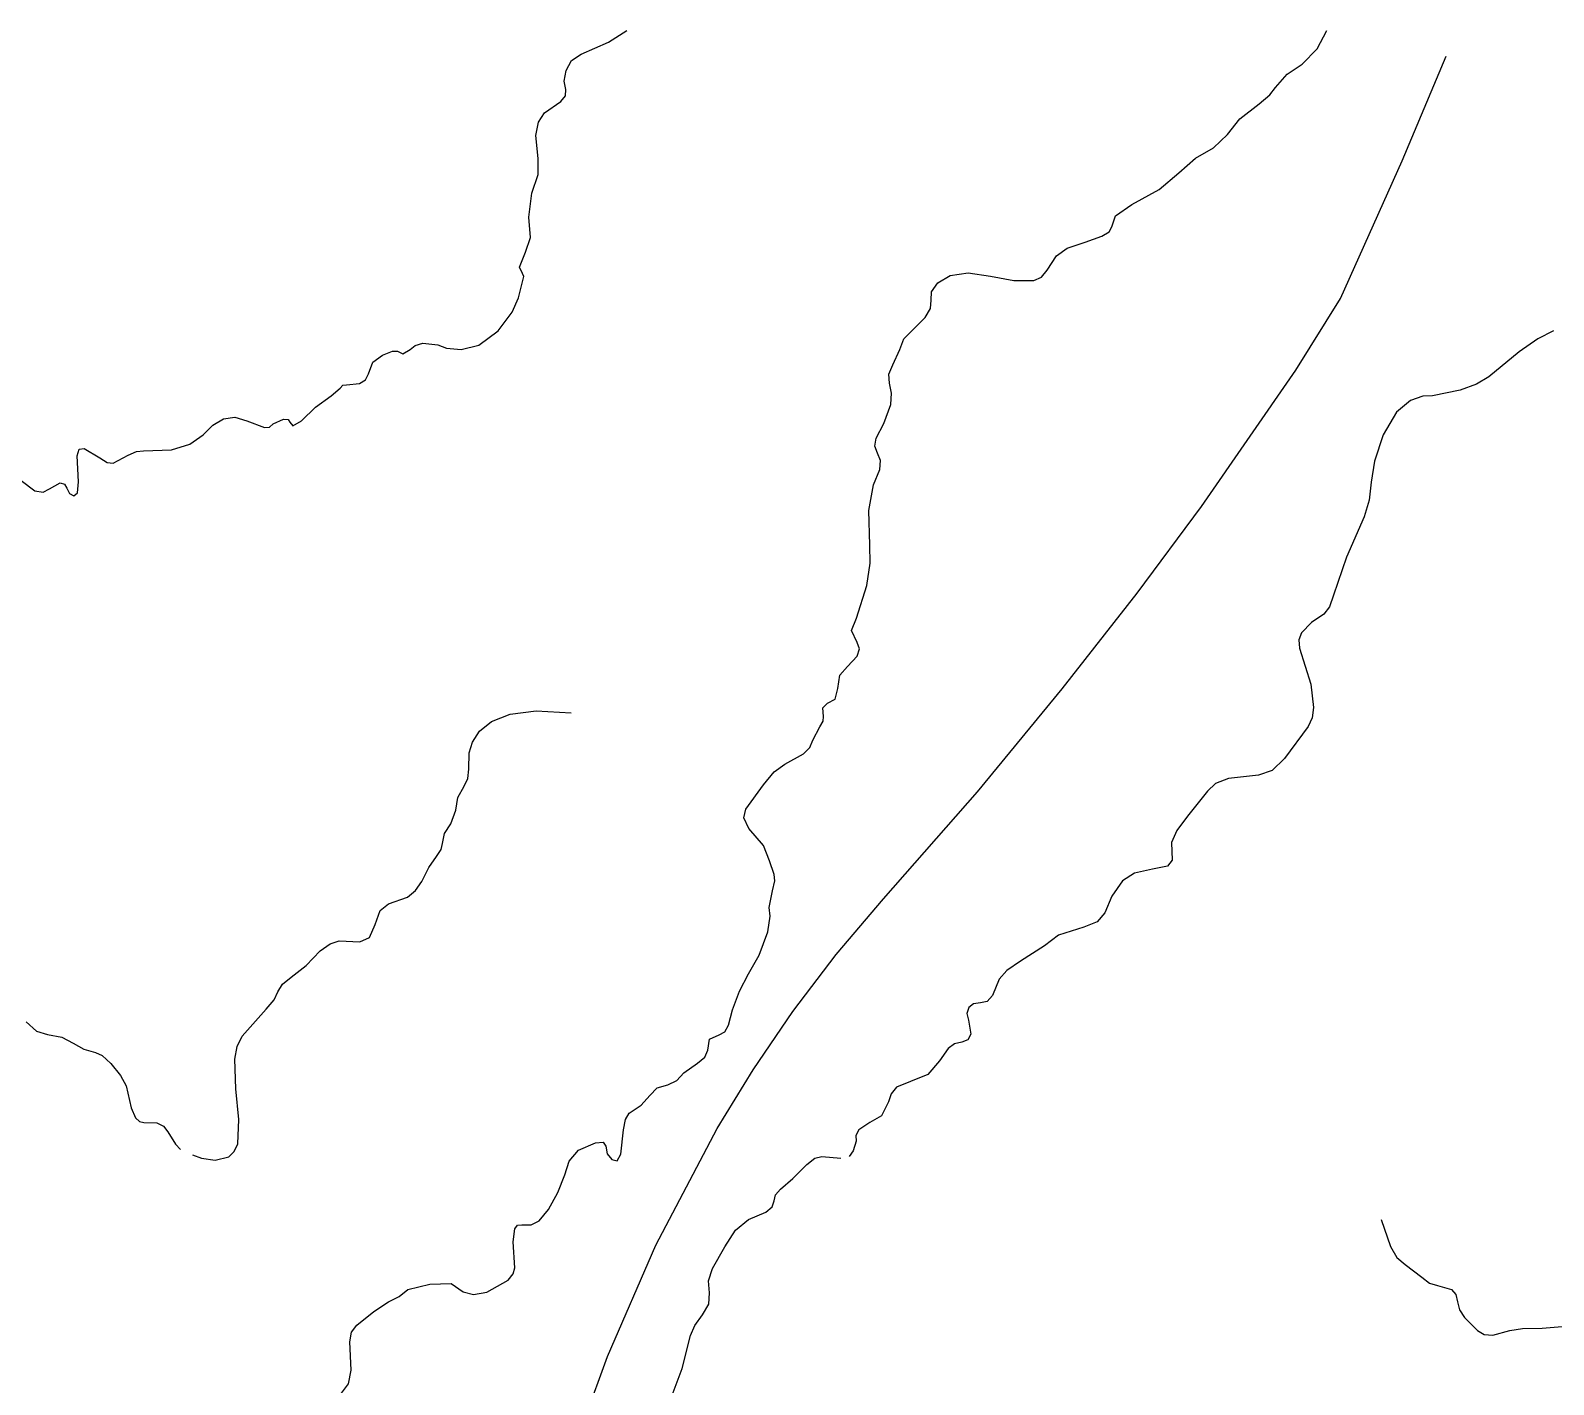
# Model space of a CAD drawing. Extents: x 59 to 518, y 17 to 555.
# Drawn here: x 328.1 to 405.3, y 486.4 to 554.9 of the extents above; entities that cross this region are included whole.
import ezdxf

# ---------------------------------------------------------------- set-up
doc = ezdxf.new("R2010")
doc.units = 0

msp = doc.modelspace()

# ---------------------------------------------------------------- linework, layer by layer
at = {"layer": '1'}
for p, q in [((357.405519, 554.349775), (358.342536, 554.93997)), ((393.322136, 554.005208), (393.801209, 554.930361)), ((356.030086, 553.73524), (357.405519, 554.349775)), ((392.560489, 553.231391), (393.322136, 554.005208)), ((355.260723, 552.91283), (355.537008, 553.418723)), ((355.537008, 553.418723), (356.030086, 553.73524)), ((397.624695, 548.341799), (399.849529, 553.63375)), ((355.173681, 552.370292), (355.260723, 552.91283)), ((391.208999, 552.050651), (391.787642, 552.727275)), ((391.787642, 552.727275), (392.560489, 553.231391)), ((355.248332, 551.94384), (355.173681, 552.370292)), ((355.240721, 551.637044), (355.248332, 551.94384)), ((390.920204, 551.677542), (391.208999, 552.050651)), ((354.174122, 550.77156), (354.991946, 551.345528)), ((354.991946, 551.345528), (355.240721, 551.637044)), ((389.394669, 550.466331), (390.375786, 551.226081)), ((390.375786, 551.226081), (390.920204, 551.677542)), ((353.729975, 549.615376), (353.861991, 550.300309)), ((353.861991, 550.300309), (354.174122, 550.77156)), ((388.773953, 549.667336), (389.394669, 550.466331)), ((353.847803, 548.45946), (353.729975, 549.615376)), ((388.067519, 548.997721), (388.773953, 549.667336)), ((387.147078, 548.472219), (388.067519, 548.997721)), ((353.843746, 547.641102), (353.847803, 548.45946)), ((386.312099, 547.730551), (387.147078, 548.472219)), ((394.492609, 541.36525), (397.624695, 548.341799)), ((353.52219, 546.70051), (353.843746, 547.641102)), ((385.310692, 546.891687), (386.312099, 547.730551)), ((353.379756, 545.491628), (353.52219, 546.70051)), ((383.920619, 546.117651), (385.310692, 546.891687)), ((382.914849, 544.994411), (383.093751, 545.556032)), ((383.093751, 545.556032), (383.920619, 546.117651)), ((353.456926, 544.45367), (353.379756, 545.491628)), ((382.775515, 544.743294), (382.914849, 544.994411)), ((353.216773, 543.704419), (353.456926, 544.45367)), ((380.648923, 543.921701), (381.560189, 544.21689)), ((381.560189, 544.21689), (382.409763, 544.519264)), ((382.409763, 544.519264), (382.775515, 544.743294)), ((352.903066, 542.95543), (353.216773, 543.704419)), ((379.631559, 542.80578), (380.11413, 543.520373)), ((380.11413, 543.520373), (380.648923, 543.921701)), ((353.057759, 542.625451), (352.903066, 542.95543)), ((353.132261, 542.483496), (353.057759, 542.625451)), ((353.066402, 542.271395), (353.132261, 542.483496)), ((374.097676, 542.16492), (374.714811, 542.526742)), ((374.714811, 542.526742), (375.626129, 542.661847)), ((375.626129, 542.661847), (376.767171, 542.502023)), ((376.767171, 542.502023), (377.942509, 542.269338)), ((378.961014, 542.268892), (379.351727, 542.451101)), ((379.351727, 542.451101), (379.631559, 542.80578)), ((352.850421, 541.392191), (353.066402, 542.271395)), ((373.756409, 541.279317), (373.777338, 541.705929)), ((373.777338, 541.705929), (374.097676, 542.16492)), ((377.942509, 542.269338), (378.961014, 542.268892)), ((352.539459, 540.668623), (352.850421, 541.392191)), ((373.721169, 540.85854), (373.756409, 541.279317)), ((392.23554, 537.730978), (394.492609, 541.36525)), ((351.828512, 539.731405), (352.539459, 540.668623)), ((372.806028, 539.752847), (373.453593, 540.397283)), ((373.453593, 540.397283), (373.721169, 540.85854)), ((350.850948, 539.001073), (351.828512, 539.731405)), ((372.379123, 539.317344), (372.806028, 539.752847)), ((405.292, 539.72352), (404.499586, 539.322694)), ((345.96642, 538.49351), (346.475345, 538.701164)), ((346.475345, 538.701164), (346.715718, 538.688948)), ((346.715718, 538.688948), (346.992339, 538.566887)), ((346.992339, 538.566887), (347.366592, 538.786668)), ((347.366592, 538.786668), (347.61762, 538.987282)), ((347.61762, 538.987282), (348.005866, 539.096185)), ((348.005866, 539.096185), (348.767112, 539.014915)), ((348.767112, 539.014915), (349.213457, 538.847318)), ((349.213457, 538.847318), (349.943666, 538.774541)), ((349.943666, 538.774541), (350.850948, 539.001073)), ((371.813622, 538.010479), (372.169971, 538.773891)), ((372.169971, 538.773891), (372.379123, 539.317344)), ((403.553251, 538.654474), (402.0087, 537.39096)), ((404.499586, 539.322694), (403.553251, 538.654474)), ((345.249577, 537.549126), (345.473591, 538.143556)), ((345.473591, 538.143556), (345.96642, 538.49351)), ((371.623327, 537.526314), (371.813622, 538.010479)), ((344.142207, 536.995619), (344.793788, 537.064676)), ((344.793788, 537.064676), (345.095006, 537.247337)), ((345.095006, 537.247337), (345.249577, 537.549126)), ((371.651742, 537.074561), (371.623327, 537.526314)), ((371.756649, 536.576879), (371.651742, 537.074561)), ((387.451159, 530.824325), (392.23554, 537.730978)), ((402.0087, 537.39096), (401.381044, 537.023686)), ((342.563094, 535.867743), (343.361159, 536.441759)), ((343.361159, 536.441759), (343.812669, 536.828491)), ((343.812669, 536.828491), (343.951459, 536.968511)), ((343.951459, 536.968511), (344.142207, 536.995619)), ((371.713125, 535.987387), (371.756649, 536.576879)), ((398.668953, 536.409524), (398.034495, 536.192135)), ((399.15756, 536.440579), (398.668953, 536.409524)), ((400.55085, 536.721301), (399.15756, 536.440579)), ((401.381044, 537.023686), (400.55085, 536.721301)), ((341.862919, 535.171759), (342.563094, 535.867743)), ((371.364934, 535.029861), (371.713125, 535.987387)), ((397.335215, 535.602081), (396.65214, 534.453029)), ((398.034495, 536.192135), (397.335215, 535.602081)), ((336.880299, 534.455269), (337.368079, 534.956405)), ((337.368079, 534.956405), (337.901763, 535.265289)), ((337.901763, 535.265289), (338.478311, 535.348285)), ((338.478311, 535.348285), (339.094679, 535.171759)), ((339.094679, 535.171759), (339.99435, 534.821584)), ((339.99435, 534.821584), (340.244226, 534.851035)), ((340.244226, 534.851035), (340.429939, 535.008776)), ((340.429939, 535.008776), (340.950902, 535.253031)), ((340.950902, 535.253031), (341.190151, 535.228595)), ((341.190151, 535.228595), (341.276604, 535.106496)), ((341.276604, 535.106496), (341.423315, 534.907089)), ((341.423315, 534.907089), (341.862919, 535.171759)), ((370.967487, 534.291805), (371.364934, 535.029861)), ((335.268066, 533.706192), (336.196337, 533.979941)), ((336.196337, 533.979941), (336.880299, 534.455269)), ((370.910067, 533.883637), (370.967487, 534.291805)), ((396.65214, 534.453029), (396.21204, 533.124835)), ((330.501041, 533.388648), (330.603391, 533.72652)), ((330.561719, 532.077905), (330.501041, 533.388648)), ((330.603391, 533.72652), (330.855229, 533.771235)), ((330.855229, 533.771235), (331.636717, 533.286961)), ((331.636717, 533.286961), (332.018266, 533.061525)), ((332.320309, 533.022289), (333.073795, 533.429306)), ((333.073795, 533.429306), (333.506911, 533.617601)), ((333.506911, 533.617601), (333.851359, 533.64106)), ((333.851359, 533.64106), (335.268066, 533.706192)), ((371.047082, 533.532321), (370.910067, 533.883637)), ((371.194014, 533.15881), (371.047082, 533.532321)), ((332.018266, 533.061525), (332.320309, 533.022289)), ((370.846352, 531.919421), (371.163145, 532.704305)), ((371.163145, 532.704305), (371.194014, 533.15881)), ((396.21204, 533.124835), (396.047304, 532.055734)), ((327.663654, 532.142816), (328.355492, 531.625822)), ((328.771676, 531.561197), (329.096284, 531.719484)), ((329.096284, 531.719484), (329.63374, 532.028869)), ((329.63374, 532.028869), (329.856496, 531.966736)), ((329.856496, 531.966736), (329.975404, 531.751939)), ((329.975404, 531.751939), (330.10844, 531.486811)), ((330.52056, 531.518528), (330.561719, 532.077905)), ((370.594557, 530.619879), (370.846352, 531.919421)), ((396.047304, 532.055734), (395.947391, 531.148558)), ((328.355492, 531.625822), (328.771676, 531.561197)), ((330.10844, 531.486811), (330.329813, 531.365252)), ((330.329813, 531.365252), (330.52056, 531.518528)), ((395.947391, 531.148558), (395.701759, 530.306139)), ((370.645975, 528.866841), (370.594557, 530.619879)), ((384.192261, 526.437486), (387.451159, 530.824325)), ((395.701759, 530.306139), (394.794418, 528.254125)), ((370.663834, 527.950603), (370.645975, 528.866841)), ((370.508656, 526.829113), (370.663834, 527.950603)), ((394.794418, 528.254125), (394.146369, 526.331749)), ((369.982401, 525.180321), (370.508656, 526.829113)), ((380.398778, 521.584909), (384.192261, 526.437486)), ((394.146369, 526.331749), (393.946708, 525.751249)), ((393.946708, 525.751249), (393.649747, 525.381325)), ((369.726858, 524.539499), (369.982401, 525.180321)), ((393.023479, 524.949219), (392.526505, 524.430814)), ((393.649747, 525.381325), (393.023479, 524.949219)), ((370.01027, 523.942071), (369.726858, 524.539499)), ((370.133224, 523.615197), (370.01027, 523.942071)), ((392.526505, 524.430814), (392.391457, 524.07441)), ((392.391457, 524.07441), (392.418466, 523.653119)), ((369.522732, 522.732401), (370.015209, 523.250586)), ((370.015209, 523.250586), (370.133224, 523.615197)), ((392.418466, 523.653119), (392.990934, 521.827984)), ((369.136088, 522.289447), (369.522732, 522.732401)), ((368.902551, 521.072631), (369.032019, 521.609161)), ((369.032019, 521.609161), (369.136088, 522.289447)), ((392.990934, 521.827984), (393.135418, 520.652106)), ((368.272138, 520.626324), (368.51379, 520.860215)), ((368.51379, 520.860215), (368.902551, 521.072631)), ((376.103122, 516.384046), (380.398778, 521.584909)), ((351.488582, 519.943841), (352.424404, 520.306038)), ((352.424404, 520.306038), (353.748046, 520.474295)), ((353.748046, 520.474295), (355.524824, 520.38303)), ((368.31306, 520.1977), (368.272138, 520.626324)), ((368.287611, 519.956154), (368.31306, 520.1977)), ((393.062372, 520.122384), (392.850618, 519.678729)), ((393.135418, 520.652106), (393.062372, 520.122384)), ((350.51914, 518.899964), (350.875266, 519.453289)), ((350.875266, 519.453289), (351.488582, 519.943841)), ((367.763786, 518.98803), (368.113697, 519.668669)), ((368.113697, 519.668669), (368.287611, 519.956154)), ((392.850618, 519.678729), (391.662422, 518.062042)), ((350.354892, 518.34945), (350.51914, 518.899964)), ((367.29596, 518.296851), (367.608107, 518.628914)), ((367.608107, 518.628914), (367.763786, 518.98803)), ((350.340764, 517.51919), (350.354892, 518.34945)), ((365.803082, 517.382702), (366.353736, 517.77871)), ((366.353736, 517.77871), (367.29596, 518.296851)), ((391.662422, 518.062042), (391.027924, 517.460702)), ((350.108504, 516.660621), (350.295526, 517.047407)), ((350.295526, 517.047407), (350.340764, 517.51919)), ((365.261587, 516.727567), (365.803082, 517.382702)), ((388.822165, 517.046752), (388.170168, 516.798242)), ((390.344838, 517.222699), (388.822165, 517.046752)), ((391.027924, 517.460702), (390.344838, 517.222699)), ((349.779143, 516.09362), (350.108504, 516.660621)), ((364.366546, 515.50365), (365.261587, 516.727567)), ((371.337709, 510.95235), (376.103122, 516.384046)), ((387.752988, 516.417309), (386.748589, 515.142859)), ((388.170168, 516.798242), (387.752988, 516.417309)), ((349.433422, 514.75448), (349.670973, 515.440322)), ((349.670973, 515.440322), (349.779143, 516.09362)), ((364.266227, 515.053569), (364.366546, 515.50365)), ((349.104149, 514.257638), (349.433422, 514.75448)), ((364.520711, 514.517067), (364.266227, 515.053569)), ((386.748589, 515.142859), (386.209993, 514.418604)), ((349.001623, 513.76106), (349.104149, 514.257638)), ((365.258013, 513.66039), (364.520711, 514.517067)), ((386.209993, 514.418604), (385.938658, 513.803589)), ((348.704585, 513.107543), (348.93615, 513.45656)), ((348.93615, 513.45656), (349.001623, 513.76106)), ((365.56537, 512.882827), (365.258013, 513.66039)), ((385.938658, 513.803589), (385.976626, 512.908857)), ((347.964723, 511.827801), (348.31018, 512.55139)), ((348.31018, 512.55139), (348.704585, 513.107543)), ((365.80764, 512.19178), (365.56537, 512.882827)), ((384.977693, 512.467619), (384.058428, 512.263758)), ((385.735409, 512.615642), (384.977693, 512.467619)), ((385.976626, 512.908857), (385.735409, 512.615642)), ((347.629938, 511.372825), (347.964723, 511.827801)), ((365.719534, 511.356273), (365.846898, 511.873824)), ((365.846898, 511.873824), (365.80764, 512.19178)), ((383.454977, 511.873631), (382.904073, 511.085439)), ((384.058428, 512.263758), (383.454977, 511.873631)), ((346.263678, 510.704518), (347.23033, 511.03939)), ((347.23033, 511.03939), (347.629938, 511.372825)), ((365.548349, 510.52103), (365.719534, 511.356273)), ((368.944206, 508.14441), (371.337709, 510.95235)), ((382.904073, 511.085439), (382.553986, 510.241861)), ((345.58886, 509.65686), (345.839139, 510.358852)), ((345.839139, 510.358852), (346.263678, 510.704518)), ((365.489788, 509.28278), (365.604661, 510.074808)), ((365.604661, 510.074808), (365.548349, 510.52103)), ((382.553986, 510.241861), (382.161275, 509.795598)), ((345.305317, 509.00016), (345.58886, 509.65686)), ((365.042202, 508.098376), (365.489788, 509.28278)), ((381.490853, 509.527929), (380.205557, 509.117561)), ((382.161275, 509.795598), (381.490853, 509.527929)), ((342.802279, 508.323145), (343.316606, 508.683026)), ((343.316606, 508.683026), (343.77418, 508.836301)), ((343.77418, 508.836301), (344.811166, 508.776814)), ((344.811166, 508.776814), (345.305317, 509.00016)), ((379.503663, 508.577548), (378.293064, 507.79941)), ((380.205557, 509.117561), (379.503663, 508.577548)), ((342.08967, 507.583241), (342.802279, 508.323145)), ((364.511537, 507.1513), (365.042202, 508.098376)), ((366.74879, 505.249239), (368.944206, 508.14441)), ((378.293064, 507.79941), (377.594548, 507.325212)), ((340.898851, 506.629603), (341.344342, 506.994765)), ((341.344342, 506.994765), (342.08967, 507.583241)), ((364.052883, 506.287526), (364.511537, 507.1513)), ((377.594548, 507.325212), (377.212373, 506.891628)), ((340.471689, 505.838518), (340.6641, 506.244101)), ((340.6641, 506.244101), (340.898851, 506.629603)), ((363.702972, 505.33697), (364.052883, 506.287526)), ((377.212373, 506.891628), (376.866695, 506.060221)), ((340.064602, 505.364011), (340.471689, 505.838518)), ((375.667783, 505.444669), (375.569198, 505.147669)), ((375.912219, 505.6445), (375.667783, 505.444669)), ((376.261992, 505.682308), (375.912219, 505.6445)), ((376.604808, 505.761926), (376.261992, 505.682308)), ((376.866695, 506.060221), (376.604808, 505.761926)), ((327.920083, 504.731844), (328.427597, 504.262166)), ((338.84942, 503.997621), (340.064602, 505.364011)), ((363.498582, 504.55222), (363.702972, 505.33697)), ((364.74465, 502.297863), (366.74879, 505.249239)), ((375.569198, 505.147669), (375.656979, 504.818357)), ((375.656979, 504.818357), (375.775865, 504.09468)), ((328.427597, 504.262166), (328.999933, 504.083793)), ((328.999933, 504.083793), (329.712674, 503.948989)), ((329.712674, 503.948989), (330.296033, 503.651994)), ((338.593918, 503.482053), (338.84942, 503.997621)), ((362.530562, 503.843182), (363.011882, 504.07015)), ((363.011882, 504.07015), (363.302973, 504.227411)), ((363.302973, 504.227411), (363.498582, 504.55222)), ((375.775865, 504.09468), (375.620665, 503.809852)), ((330.296033, 503.651994), (330.841338, 503.349576)), ((330.841338, 503.349576), (331.418923, 503.176803)), ((331.418923, 503.176803), (331.759177, 503.025638)), ((338.481666, 502.837392), (338.593918, 503.482053)), ((362.296585, 502.942294), (362.437914, 503.292629)), ((362.437914, 503.292629), (362.530562, 503.843182)), ((374.620211, 503.381851), (374.18837, 502.744736)), ((374.941586, 503.607342), (374.620211, 503.381851)), ((375.31161, 503.695117), (374.941586, 503.607342)), ((375.620665, 503.809852), (375.31161, 503.695117)), ((331.759177, 503.025638), (332.196796, 502.615182)), ((332.196796, 502.615182), (332.69893, 502.004879)), ((338.530994, 501.324804), (338.481666, 502.837392)), ((361.228594, 502.140459), (361.918716, 502.629893)), ((361.918716, 502.629893), (362.296585, 502.942294)), ((374.18837, 502.744736), (373.583534, 502.064274)), ((332.69893, 502.004879), (332.974317, 501.491942)), ((359.884999, 501.380797), (360.419676, 501.535446)), ((360.419676, 501.535446), (360.878639, 501.751566)), ((360.878639, 501.751566), (361.228594, 502.140459)), ((362.924981, 499.32131), (364.74465, 502.297863)), ((372.71941, 501.707926), (371.995865, 501.416268)), ((373.583534, 502.064274), (372.71941, 501.707926)), ((332.974317, 501.491942), (333.233608, 500.368702)), ((338.68556, 499.787874), (338.530994, 501.324804)), ((359.067569, 500.509747), (359.500339, 500.988289)), ((359.500339, 500.988289), (359.884999, 501.380797)), ((371.735263, 501.088208), (371.59617, 500.671116)), ((371.995865, 501.416268), (371.735263, 501.088208)), ((333.233608, 500.368702), (333.444084, 499.855809)), ((358.270447, 499.771711), (358.463879, 500.095763)), ((358.463879, 500.095763), (359.067569, 500.509747)), ((371.59617, 500.671116), (371.250625, 499.958242)), ((333.444084, 499.855809), (333.652559, 499.670154)), ((333.652559, 499.670154), (333.881307, 499.63422)), ((333.881307, 499.63422), (334.534826, 499.607233)), ((334.534826, 499.607233), (334.871606, 499.445903)), ((334.871606, 499.445903), (335.090977, 499.159029)), ((338.63352, 498.554621), (338.68556, 499.787874)), ((358.031727, 498.022143), (358.171339, 499.25329)), ((358.171339, 499.25329), (358.270447, 499.771711)), ((359.811815, 493.416783), (362.924981, 499.32131)), ((370.091621, 499.264155), (369.949424, 498.9749)), ((370.645789, 499.634306), (370.091621, 499.264155)), ((371.250625, 499.958242), (370.645789, 499.634306)), ((335.090977, 499.159029), (335.479825, 498.527338)), ((335.479825, 498.527338), (335.739028, 498.252039)), ((338.450063, 498.151276), (338.63352, 498.554621)), ((355.899193, 498.223578), (356.751326, 498.594435)), ((356.751326, 498.594435), (357.141607, 498.632557)), ((357.141607, 498.632557), (357.281723, 498.425014)), ((369.954699, 498.683925), (369.81425, 498.19793)), ((369.949424, 498.9749), (369.954699, 498.683925)), ((336.344, 497.993), (336.798972, 497.825563)), ((336.798972, 497.825563), (337.48876, 497.722949)), ((337.48876, 497.722949), (338.178549, 497.895766)), ((338.178549, 497.895766), (338.450063, 498.151276)), ((355.412978, 497.669141), (355.899193, 498.223578)), ((357.281723, 498.425014), (357.353767, 498.046303)), ((357.353767, 498.046303), (357.580261, 497.748521)), ((357.580261, 497.748521), (357.844987, 497.688268)), ((357.844987, 497.688268), (358.031727, 498.022143)), ((367.458183, 497.506698), (367.861853, 497.815834)), ((367.861853, 497.815834), (368.225074, 497.906261)), ((368.225074, 497.906261), (369.175455, 497.819831)), ((369.81425, 498.19793), (369.608978, 497.906404)), ((354.844214, 496.085176), (355.20775, 496.985328)), ((355.20775, 496.985328), (355.412978, 497.669141)), ((366.756114, 496.783021), (367.458183, 497.506698)), ((365.869349, 495.969034), (366.119131, 496.253945)), ((366.119131, 496.253945), (366.756114, 496.783021)), ((354.372727, 495.228148), (354.844214, 496.085176)), ((365.712611, 495.353427), (365.805733, 495.659781)), ((365.805733, 495.659781), (365.869349, 495.969034)), ((353.50213, 494.450622), (353.901371, 494.645051)), ((353.901371, 494.645051), (354.372727, 495.228148)), ((363.840326, 494.180235), (364.509983, 494.7094)), ((364.509983, 494.7094), (365.384605, 495.087489)), ((365.384605, 495.087489), (365.712611, 495.353427)), ((396.565, 494.718), (397.022067, 493.343186)), ((352.585863, 493.586146), (352.673159, 494.243183)), ((352.673159, 494.243183), (352.805738, 494.424159)), ((352.805738, 494.424159), (353.019117, 494.450627)), ((353.019117, 494.450627), (353.50213, 494.450622)), ((363.300313, 493.32722), (363.840326, 494.180235)), ((352.670926, 492.270817), (352.585863, 493.586146)), ((357.354826, 487.783876), (359.811815, 493.416783)), ((362.684673, 492.225457), (363.300313, 493.32722)), ((397.022067, 493.343186), (397.345503, 492.797976)), ((397.345503, 492.797976), (397.76409, 492.44224)), ((397.76409, 492.44224), (398.610005, 491.786734)), ((351.247116, 491.035747), (352.332083, 491.646933)), ((352.332083, 491.646933), (352.588354, 491.954907)), ((352.588354, 491.954907), (352.670926, 492.270817)), ((362.486274, 491.601764), (362.684673, 492.225457)), ((362.522792, 490.99431), (362.486274, 491.601764)), ((398.610005, 491.786734), (399.000501, 491.491475)), ((346.273318, 490.538684), (346.807378, 490.817201)), ((346.807378, 490.817201), (347.251216, 491.172977)), ((347.251216, 491.172977), (348.368198, 491.434473)), ((348.368198, 491.434473), (349.446546, 491.464724)), ((349.446546, 491.464724), (350.044547, 491.044523)), ((350.044547, 491.044523), (350.572724, 490.909944)), ((350.572724, 490.909944), (351.247116, 491.035747)), ((362.495689, 490.42602), (362.522792, 490.99431)), ((399.000501, 491.491475), (399.40909, 491.36803)), ((399.40909, 491.36803), (400.128092, 491.170563)), ((400.128092, 491.170563), (400.343379, 490.914701)), ((400.343379, 490.914701), (400.42191, 490.54606)), ((344.661128, 489.355114), (345.51895, 490.062654)), ((345.51895, 490.062654), (346.273318, 490.538684)), ((362.177115, 489.882006), (362.495689, 490.42602)), ((400.42191, 490.54606), (400.52663, 490.132324)), ((400.52663, 490.132324), (400.78527, 489.748122)), ((344.401131, 489.008692), (344.661128, 489.355114)), ((361.572411, 488.83426), (361.793784, 489.354132)), ((361.793784, 489.354132), (362.177115, 489.882006)), ((400.78527, 489.748122), (401.4312, 489.09227)), ((403.724312, 489.189074), (404.710394, 489.202865)), ((404.710394, 489.202865), (405.73213, 489.28783)), ((344.316288, 488.525513), (344.401131, 489.008692)), ((344.369381, 487.091344), (344.316288, 488.525513)), ((361.151109, 487.160379), (361.572411, 488.83426)), ((401.4312, 489.09227), (401.777032, 488.89671)), ((401.777032, 488.89671), (402.205547, 488.855204)), ((402.205547, 488.855204), (403.0762, 489.09227)), ((403.0762, 489.09227), (403.724312, 489.189074)), ((355.499548, 482.67081), (357.354826, 487.783876)), ((344.239989, 486.383073), (344.369381, 487.091344)), ((360.535601, 485.55132), (361.151109, 487.160379)), ((343.887222, 485.9162), (344.239989, 486.383073))]:
    msp.add_line(p, q, dxfattribs=at)

doc.saveas('drawing.dxf')
